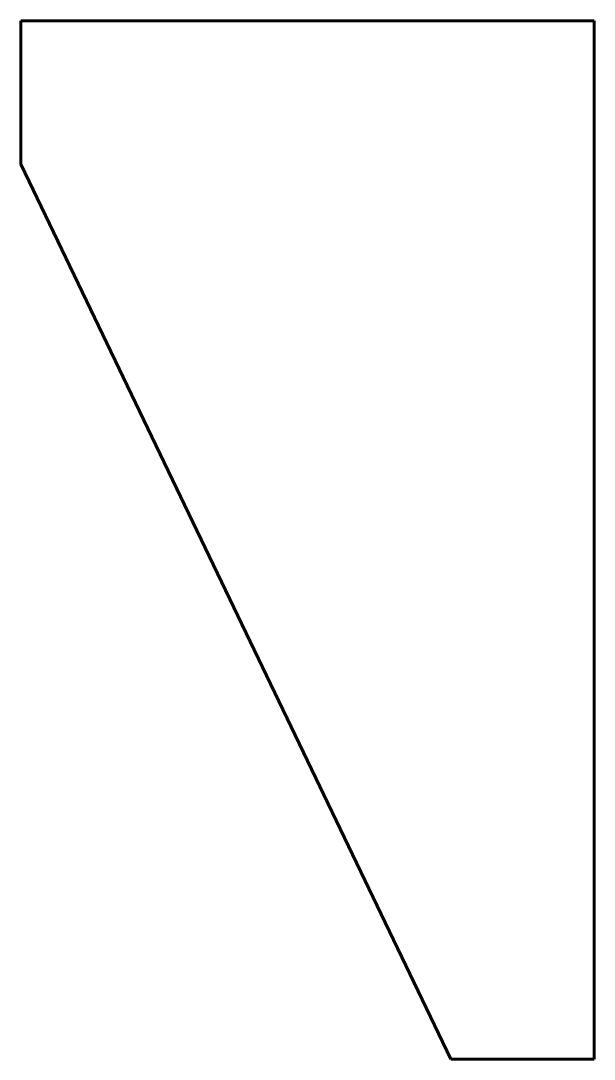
# Model space of a CAD drawing. Header units: millimetres. Extents: x -80 to 0, y 0 to 145.
import ezdxf

# ---------------------------------------------------------------- set-up
doc = ezdxf.new("R2010")
doc.units = ezdxf.units.MM
doc.linetypes.add('K5LT_BASIC', pattern=[0])

msp = doc.modelspace()

# ---------------------------------------------------------------- linework, layer by layer
at = {"color": 150, "linetype": 'K5LT_BASIC', "lineweight": 60, "true_color": 0x0080ff}
for p, q in [((-80, 125), (-80, 145)), ((-80, 145), (0, 145)), ((0, 145), (0, 0)), ((-20, 0), (-80, 125)), ((0, 0), (-20, 0))]:
    msp.add_line(p, q, dxfattribs=at)

doc.saveas('drawing.dxf')
